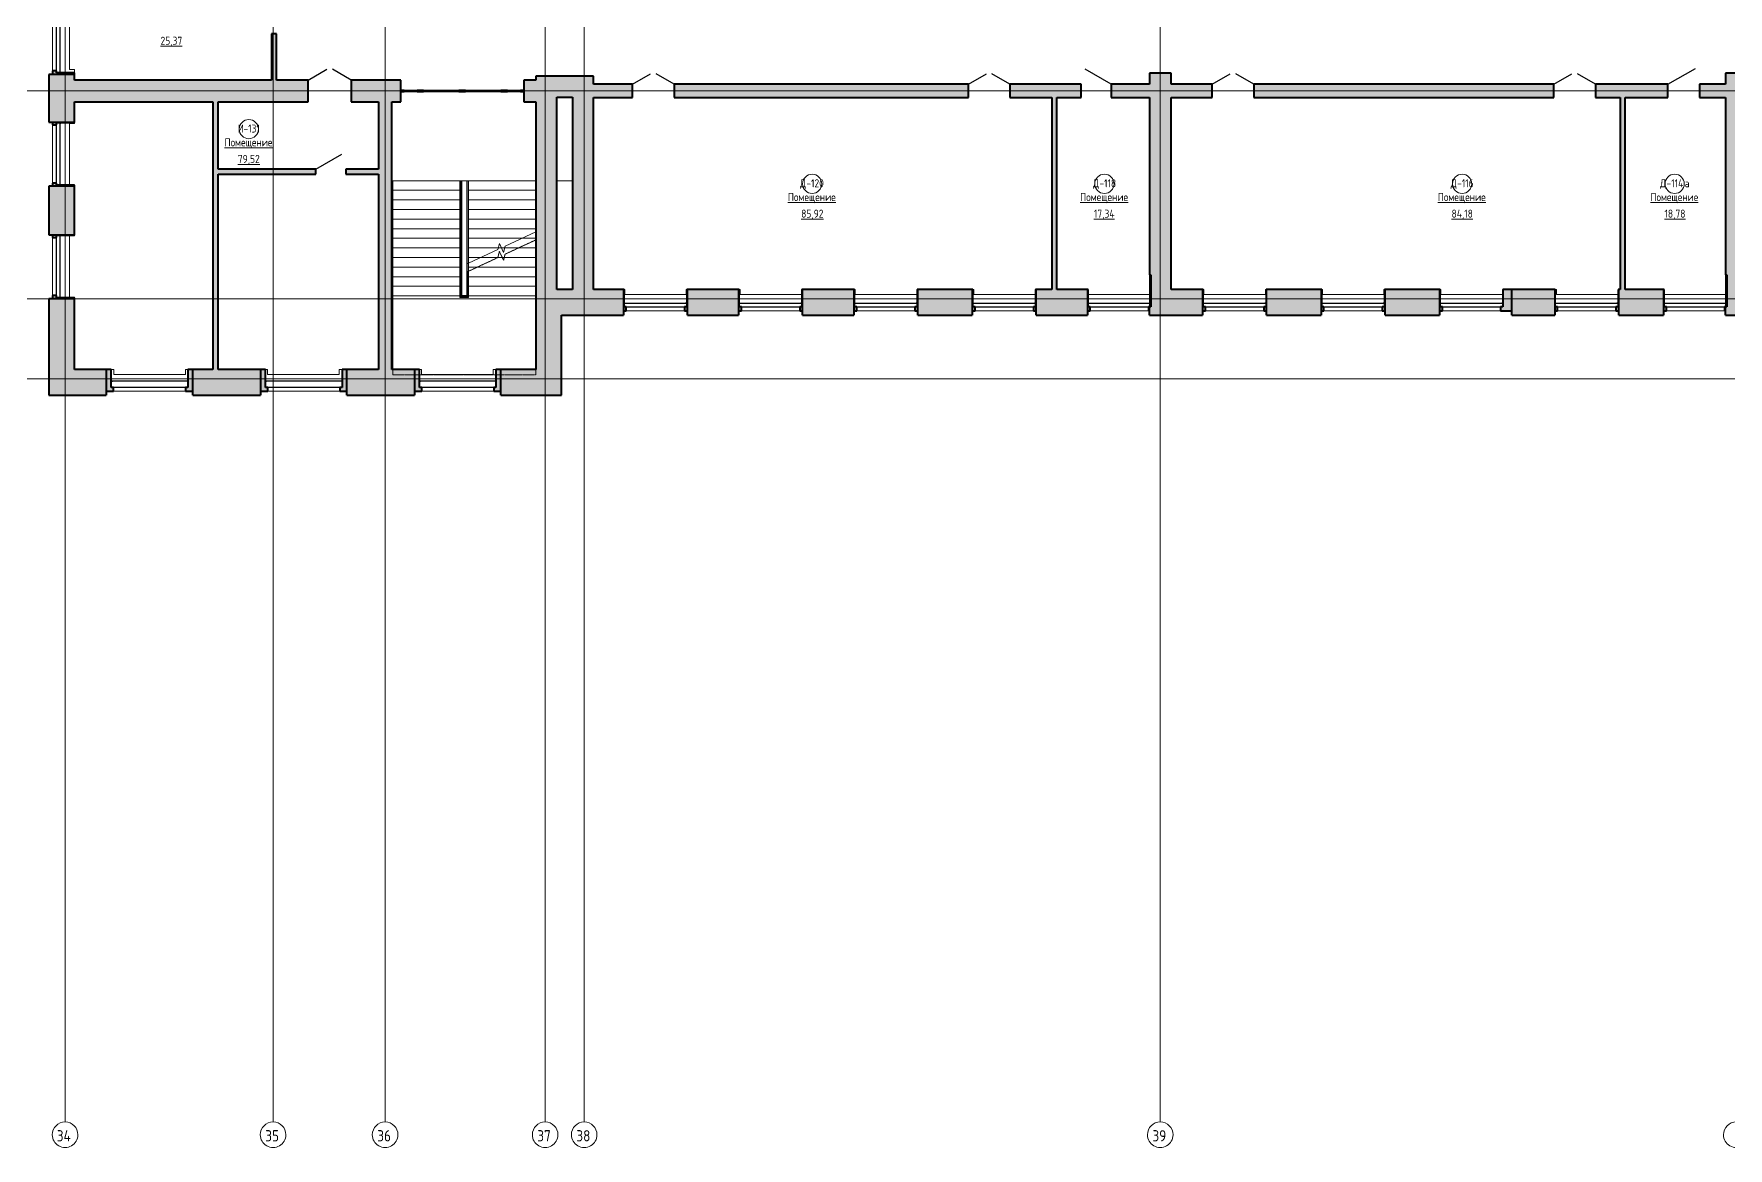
# Model space of a CAD drawing. Header units: millimetres. Extents: x -13853 to 411335, y -23261 to 161252.
# Drawn here: x 257044 to 309983, y -23261 to 11567 of the extents above; entities that cross this region are included whole.
import ezdxf

# ---------------------------------------------------------------- set-up
doc = ezdxf.new("R2010")
doc.units = ezdxf.units.MM
doc.linetypes.add('ADSK_Линия сетки', pattern=[21, 12, -3, 3, -3])
doc.linetypes.add('ADSK_Сверху', pattern=[4.5, 3, -1.5])
for name, color, linetype, lineweight in [('Двери', 7, 'Continuous', 18), ('Каркас_Импост', 7, 'Continuous', 30), ('Лестницы', 7, 'Continuous', 18), ('Марки помещений', 7, 'Continuous', 18), ('Ограждение', 7, 'Continuous', 18), ('Окна', 7, 'Continuous', 18), ('Оси', 7, 'Continuous', 9), ('Остекление', 7, 'Continuous', 30), ('Панель', 7, 'Continuous', 30), ('Перекрытия', 7, 'Continuous', 18), ('Поручни', 7, 'Continuous', 18), ('Стены', 7, 'Continuous', 18), ('Стены разрез', 7, 'Continuous', 40)]:
    doc.layers.add(name, color=color, linetype=linetype, lineweight=lineweight)
doc.styles.add('GOST Common_1', font='GOST Common.ttf', dxfattribs={"width": 0.9, "height": 250})
doc.styles.add('GOST Common_2', font='GOST Common.ttf', dxfattribs={"width": 0.9, "height": 350})

# ---------------------------------------------------------------- blocks, each defined once
blk = doc.blocks.new('Ограждение - Ограждение-578013-001_Весь этаж')
at = {"layer": 'Поручни'}
for p, q in [((270358, 6978), (270363, 6978)), ((270358, 3328), (270358, 6978)), ((270363, 6978), (270403, 6978)), ((270363, 3333), (270363, 6978)), ((270403, 6978), (270418, 6978)), ((270403, 3373), (270403, 6978)), ((270418, 3388), (270418, 6978)), ((270569, 4377), (270569, 3388)), ((270584, 4379), (270584, 3373)), ((270624, 4398), (270624, 3378)), ((270629, 4400), (270629, 3378)), ((270629, 3328), (270358, 3328)), ((270624, 3333), (270363, 3333)), ((270584, 3373), (270403, 3373)), ((270569, 3388), (270418, 3388)), ((270599, 3375), (270599, 3358)), ((270624, 3378), (270624, 3333)), ((270629, 3378), (270629, 3328))]:
    blk.add_line(p, q, dxfattribs=at)
blk = doc.blocks.new('Ограждение - Ограждение-578362-001_Весь этаж')
at = {"layer": 'Ограждение', "linetype": 'ADSK_Сверху'}
for p, q in [((270358, 6978), (270408, 6978)), ((270358, 3328), (270358, 6978)), ((270363, 6978), (270403, 6978)), ((270363, 3333), (270363, 6978)), ((270388, 6978), (270418, 6978)), ((270388, 3358), (270388, 6978)), ((270403, 3373), (270403, 6978)), ((270408, 3378), (270408, 6978)), ((270418, 3388), (270418, 6978)), ((270569, 4127), (270569, 3388)), ((270579, 4127), (270579, 3378)), ((270584, 4129), (270584, 3373)), ((270599, 4136), (270599, 3358)), ((270624, 4148), (270624, 3378)), ((270629, 4150), (270629, 3378)), ((270629, 3328), (270358, 3328)), ((270624, 3333), (270363, 3333)), ((270599, 3358), (270388, 3358)), ((270584, 3373), (270403, 3373)), ((270579, 3378), (270408, 3378)), ((270569, 3388), (270418, 3388)), ((270624, 3378), (270624, 3333)), ((270629, 3378), (270629, 3328))]:
    blk.add_line(p, q, dxfattribs=at)
at = {"layer": 'Поручни'}
for p, q in [((270569, 6978), (270584, 6978)), ((270569, 6978), (270569, 4377)), ((270584, 6978), (270624, 6978)), ((270584, 6978), (270584, 4379)), ((270624, 6978), (270629, 6978)), ((270624, 6978), (270624, 4398)), ((270629, 6978), (270629, 4400)), ((270569, 4377), (270579, 4377)), ((270569, 4377), (270579, 4377)), ((270579, 4380), (270579, 4377)), ((270579, 4377), (270584, 4379)), ((270579, 4377), (270584, 4379)), ((270579, 4377), (270584, 4379)), ((270584, 4379), (270624, 4398)), ((270584, 4379), (270624, 4398)), ((270584, 4379), (270624, 4398)), ((270624, 4398), (270629, 4400))]:
    blk.add_line(p, q, dxfattribs=at)
blk = doc.blocks.new('ИРНИТУ-Окно-ГОСТ23166-99_4_2_Створки - 1920 x 2350-1257178-001_Весь этаж')
at = {"layer": 'Каркас_Импост'}
for p, q in [((-1008.1, 220), (931.9, 220)), ((-1008.1, 220), (-1008.1, 100)), ((-1008.1, 220), (-973.1, 220)), ((-1008.1, 100), (931.9, 100)), ((-1008.1, 100), (-973.1, 100)), ((931.9, 100), (896.9, 100)), ((931.9, 220), (916.9, 220)), ((931.9, 220), (931.9, 100))]:
    blk.add_line(p, q, dxfattribs=at)
blk = doc.blocks.new('ИРНИТУ-Окно-ГОСТ23166-99_4_2_Створки - 1920 x 2350-768312-001_Весь этаж')
at = {"layer": 'Каркас_Импост'}
for p, q in [((-1018.1, 220), (941.9, 220)), ((-1018.1, 220), (-1018.1, 100)), ((-1018.1, 220), (-983.1, 220)), ((-1018.1, 100), (941.9, 100)), ((-1018.1, 100), (-983.1, 100)), ((941.9, 220), (906.9, 220)), ((941.9, 100), (906.9, 100)), ((941.9, 220), (941.9, 100))]:
    blk.add_line(p, q, dxfattribs=at)
blk = doc.blocks.new('ИРНИТУ-Окно-ГОСТ23166-99_4_2_Створки - 1920 x 2350-303569-001_Весь этаж')
at = {"layer": 'Каркас_Импост'}
for p, q in [((-1018.1, -90), (941.9, -90)), ((-1018.1, -210), (-1018.1, -90)), ((-1018.1, -90), (-983.1, -90)), ((-1018.1, -210), (941.9, -210)), ((-1018.1, -210), (-983.1, -210)), ((941.9, -90), (906.9, -90)), ((941.9, -210), (906.9, -210)), ((941.9, -210), (941.9, -90))]:
    blk.add_line(p, q, dxfattribs=at)
blk = doc.blocks.new('ИРНИТУ-Окно-ГОСТ23166-99_6_3_Створки - 2350 x 2350-1257153-001_Весь этаж')
at = {"layer": 'Каркас_Импост'}
for p, q in [((-1233.1, 220), (1156.9, 220)), ((-1233.1, 220), (-1233.1, 20)), ((-1233.1, 220), (-1198.1, 220)), ((-1233.1, 20), (1156.9, 20)), ((-1233.1, 20), (-1198.1, 20)), ((1156.9, 220), (1121.9, 220)), ((1156.9, 20), (1121.9, 20)), ((1156.9, 220), (1156.9, 20))]:
    blk.add_line(p, q, dxfattribs=at)
blk = doc.blocks.new('AC_Дверь_Двупольная_ДеревяннаяВнутренняя_филенчатая_с_верхом - 1260х2080-580178-001_Весь этаж')
at = {"layer": 'Панель'}
for p, q in [((-650, -210), (-87, -535)), ((650, -210), (87, -535))]:
    blk.add_line(p, q, dxfattribs=at)
blk = doc.blocks.new('ИРНИТУ_Дверь_Однопольная_ДеревяннаяВнутренняя_филенчатая - 900х2080 без верха-1341270-001_Весь этаж')
at = {"layer": 'Панель'}
blk.add_line((-470, -210), (344, -680), dxfattribs=at)
blk = doc.blocks.new('ИРНИТУ_Дверь_Однопольная_ДеревяннаяВнутренняя_филенчатая - 950х3000_c верхней филенкой_-1341336-001_Весь этаж')
at = {"layer": 'Панель'}
blk.add_line((-495, 210), (362, 705), dxfattribs=at)
blk = doc.blocks.new('AC_Дверь_Двупольная_ДеревяннаяВнутренняя_филенчатая - 1300х2250 _без верхней филенки_-1366652-001_Весь этаж')
at = {"layer": 'Панель'}
for p, q in [((-670, 340), (-90, 675)), ((670, 340), (90, 675))]:
    blk.add_line(p, q, dxfattribs=at)
blk = doc.blocks.new('ИРНИТУ_Дверь_Однопольная_ДеревяннаяВнутренняя_филенчатая - 900х2080 без верха-1341261-001_Весь этаж')
at = {"layer": 'Панель'}
blk.add_line((-470, 80), (344, 550), dxfattribs=at)
blk = doc.blocks.new('Противодымная перегородка Тип5 - Противодымная перегородка Тип5-1220524-001_Весь этаж')
at = {"layer": 'Каркас_Импост'}
for p, q in [((-1820, 25), (-1920, 25)), ((-1920, 25), (-1920, -25)), ((-1820, -25), (-1820, 25)), ((-1310, 25), (-1410, 25)), ((-1410, 25), (-1410, -25)), ((-1310, -25), (-1310, 25)), ((-1210, 25), (-1310, 25)), ((-1310, 25), (-1310, -25)), ((-1210, -25), (-1210, 25)), ((-5, 25), (-105, 25)), ((-105, 25), (-105, -25)), ((-5, -25), (-5, 25)), ((105, 25), (5, 25)), ((5, 25), (5, -25)), ((105, -25), (105, 25)), ((1310, 25), (1210, 25)), ((1210, 25), (1210, -25)), ((1410, 25), (1310, 25)), ((1310, 25), (1310, -25)), ((1310, -25), (1310, 25)), ((1410, -25), (1410, 25)), ((1920, 25), (1820, 25)), ((1820, 25), (1820, -25)), ((1920, -25), (1920, 25)), ((-1920, -25), (-1820, -25)), ((-1410, -25), (-1310, -25)), ((-1310, -25), (-1210, -25)), ((-105, -25), (-5, -25)), ((5, -25), (105, -25)), ((1210, -25), (1310, -25)), ((1310, -25), (1410, -25)), ((1820, -25), (1920, -25))]:
    blk.add_line(p, q, dxfattribs=at)
at = {"layer": 'Каркас_Импост', "lineweight": 18}
for p, q in [((-1820, 25), (-1410, 25)), ((-1210, 25), (-105, 25)), ((105, 25), (1210, 25)), ((1410, 25), (1820, 25)), ((-1410, -25), (-1820, -25)), ((-105, -25), (-1210, -25)), ((1210, -25), (105, -25)), ((1820, -25), (1410, -25))]:
    blk.add_line(p, q, dxfattribs=at)
at = {"layer": 'Остекление'}
for p, q in [((-1410, 10), (-1820, 10)), ((-1820, 10), (-1820, -10)), ((-1410, -10), (-1410, 10)), ((-105, 10), (-1210, 10)), ((-1210, 10), (-1210, -10)), ((-105, -10), (-105, 10)), ((1210, 10), (105, 10)), ((105, 10), (105, -10)), ((1210, -10), (1210, 10)), ((1820, 10), (1410, 10)), ((1410, 10), (1410, -10)), ((1820, -10), (1820, 10)), ((-1820, -10), (-1410, -10)), ((-1210, -10), (-105, -10)), ((105, -10), (1210, -10)), ((1410, -10), (1820, -10))]:
    blk.add_line(p, q, dxfattribs=at)
blk = doc.blocks.new('AC_Дверь_Двупольная_ДеревяннаяВнутренняя_филенчатая_с_верхом - 1260х2080-413008-001_Весь этаж')
at = {"layer": 'Панель'}
for p, q in [((-650, 210), (-87, 535)), ((650, 210), (87, 535))]:
    blk.add_line(p, q, dxfattribs=at)
blk = doc.blocks.new('Ось сетки - D8-4846-001_Весь этаж')
at = {"layer": 'Оси', "lineweight": 18}
for start, end in [(360, 180), (180, 360)]:
    blk.add_arc((0, 0), 4, start, end, dxfattribs=at)
blk = doc.blocks.new('ADSK_Марка_Помещение - Номер Имя Площадь Площадь проемов-115235-001_Весь этаж')
at = {"layer": 'Марки помещений'}
blk.add_circle((0, 0), 3, dxfattribs=at)

msp = doc.modelspace()

# ---------------------------------------------------------------- hatches: boundary and pattern name
at = {"layer": 'Стены'}
h = msp.add_hatch(color=256, dxfattribs=at)
h.paths.add_polyline_path([(258309, 275), (258309, 3285), (257509, 3285), (257509, 275)], flags=0)
h.paths.add_polyline_path([(257509, 5285), (258309, 5285), (258309, 6805), (257509, 6805)], flags=0)
h.paths.add_polyline_path([(258309, 8805), (258309, 10299), (257509, 10299), (257509, 8805)], flags=0)
h.paths.add_polyline_path([(257629, 14245), (258309, 14245), (258309, 15675), (257509, 15675), (257509, 14245)], flags=0)
h.paths.add_polyline_path([(258309, 17675), (258309, 19115), (257509, 19115), (257509, 17675)], flags=0)
h.paths.add_polyline_path([(257509, 21115), (258309, 21115), (258309, 22715), (257509, 22715)], flags=0)
h.paths.add_polyline_path([(257509, 24715), (258309, 24715), (258309, 26235), (257509, 26235)], flags=0)
h.paths.add_polyline_path([(257509, 28235), (258309, 28235), (258309, 29519), (257509, 29519), (257509, 29461)], flags=0)
h.paths.add_polyline_path([(258309, 33519), (258309, 36314), (257509, 36314), (257509, 33519)], flags=0)
h = msp.add_hatch(color=256, dxfattribs=at)
h.paths.add_polyline_path([(258309, 10299), (258309, 10345), (257749, 10345), (257749, 10415), (257629, 10415), (257629, 10299)], flags=0)
h.paths.add_polyline_path([(257629, 14155), (257749, 14155), (257749, 14225), (258309, 14225), (258309, 14245), (257629, 14245)], flags=0)
h = msp.add_hatch(color=256, dxfattribs=at)
h.paths.add_polyline_path([(264627, 10125), (264627, 11567), (264467, 11567), (264467, 10125)], flags=0)
h.paths.add_polyline_path([(264467, 12557), (264627, 12557), (264627, 14245), (264467, 14245)], flags=0)
h = msp.add_hatch(color=256, dxfattribs=at)
h.paths.add_polyline_path([(268371, 9445), (268509, 9445), (268509, 10125), (266953, 10125), (266953, 9445), (268229, 9445)], flags=0)
h.paths.add_polyline_path([(258309, 9445), (265613, 9445), (265613, 10125), (258309, 10125)], flags=0)
for points in [[(272590, 9445), (272729, 9445), (272729, 10125), (272349, 10125), (272349, 9445)], [(273869, 9585), (274529, 9585), (274529, 10245), (272729, 10245), (272729, 9585), (273389, 9585)], [(292579, 3575), (292579, 10340), (291899, 10340), (291899, 4035), (291944, 4035), (291944, 3575)], [(309944, 3575), (310579, 3575), (310579, 10340), (309899, 10340), (309899, 4035), (309944, 4035)], [(272729, 3575), (273389, 3575), (273389, 9585), (272729, 9585), (272729, 4593)], [(273869, 3575), (274529, 3575), (274529, 9585), (273869, 9585), (273869, 4593)], [(289009, 3575), (289009, 9575), (288849, 9575), (288849, 3575)], [(306609, 3575), (306769, 3575), (306769, 9575), (306609, 9575), (306609, 4593)], [(262799, 1075), (262799, 9445), (262639, 9445), (262639, 1075)], [(268229, 1075), (268229, 9445), (267809, 9445), (267809, 1075)], [(273529, 1075), (273529, 3575), (272729, 3575), (272729, 1075)]]:
    msp.add_hatch(color=256, dxfattribs=at).paths.add_polyline_path(points, flags=0)
h = msp.add_hatch(color=256, dxfattribs=at)
h.paths.add_polyline_path([(274529, 9575), (275749, 9575), (275749, 9995), (274529, 9995), (274529, 9585)], flags=0)
h.paths.add_polyline_path([(277049, 9575), (286244, 9575), (286244, 9995), (277049, 9995)], flags=0)
h.paths.add_polyline_path([(291899, 9575), (291899, 9995), (290709, 9995), (290709, 9575)], flags=0)
h.paths.add_polyline_path([(289469, 9575), (289769, 9575), (289769, 9995), (287544, 9995), (287544, 9575), (289009, 9575)], flags=0)
h = msp.add_hatch(color=256, dxfattribs=at)
h.paths.add_polyline_path([(292579, 9575), (293859, 9575), (293859, 9995), (292579, 9995)], flags=0)
h.paths.add_polyline_path([(295159, 9575), (304539, 9575), (304539, 9995), (295159, 9995)], flags=0)
h.paths.add_polyline_path([(309899, 9575), (309899, 9995), (309094, 9995), (309094, 9575)], flags=0)
h.paths.add_polyline_path([(306769, 9575), (308104, 9575), (308104, 9995), (305839, 9995), (305839, 9575), (306609, 9575)], flags=0)
h = msp.add_hatch(color=256, dxfattribs=at)
h.paths.add_polyline_path([(258309, 6805), (258309, 6835), (257749, 6835), (257749, 6905), (257629, 6905), (257629, 6805)], flags=0)
h.paths.add_polyline_path([(257629, 8725), (257749, 8725), (257749, 8795), (258309, 8795), (258309, 8805), (257629, 8805)], flags=0)
h = msp.add_hatch(color=256, dxfattribs=at)
h.paths.add_polyline_path([(265849, 7182), (265849, 7342), (262799, 7342), (262799, 7182), (264151, 7182)], flags=0)
h.paths.add_polyline_path([(267809, 7182), (267809, 7342), (266789, 7342), (266789, 7182)], flags=0)
h = msp.add_hatch(color=256, dxfattribs=at)
h.paths.add_polyline_path([(258309, 3285), (258309, 3315), (257749, 3315), (257749, 3385), (257629, 3385), (257629, 3285)], flags=0)
h.paths.add_polyline_path([(257749, 5205), (257749, 5275), (258309, 5275), (258309, 5285), (257629, 5285), (257629, 5205)], flags=0)
h = msp.add_hatch(color=256, dxfattribs=at)
h.paths.add_polyline_path([(275464, 2775), (275464, 3575), (273529, 3575), (273529, 2775)], flags=0)
h.paths.add_polyline_path([(286364, 2775), (286364, 3575), (284664, 3575), (284664, 2775), (285249, 2775)], flags=0)
h.paths.add_polyline_path([(281064, 2775), (282664, 2775), (282664, 3575), (281064, 3575)], flags=0)
h.paths.add_polyline_path([(279064, 2775), (279064, 3575), (277464, 3575), (277464, 2775)], flags=0)
h.paths.add_polyline_path([(306564, 2775), (307964, 2775), (307964, 3575), (306564, 3575)], flags=0)
h.paths.add_polyline_path([(297264, 2775), (297264, 3575), (295564, 3575), (295564, 2775)], flags=0)
h.paths.add_polyline_path([(304564, 2775), (304564, 3575), (303224, 3575), (303224, 2775)], flags=0)
h.paths.add_polyline_path([(289964, 2775), (289964, 3575), (288364, 3575), (288364, 2775), (289469, 2775)], flags=0)
h.paths.add_polyline_path([(293564, 2775), (293564, 3575), (291944, 3575), (291944, 3035), (291899, 3035), (291899, 2775)], flags=0)
h.paths.add_polyline_path([(300964, 2775), (300964, 3575), (299264, 3575), (299264, 2775)], flags=0)
h.paths.add_polyline_path([(321564, 2775), (322964, 2775), (322964, 3575), (321564, 3575)], flags=0)
h.paths.add_polyline_path([(326564, 2775), (326564, 3575), (324964, 3575), (324964, 2775)], flags=0)
h.paths.add_polyline_path([(309899, 2775), (311909, 2775), (311909, 3575), (309944, 3575), (309944, 3035), (309899, 3035)], flags=0)
h.paths.add_polyline_path([(330164, 2775), (330164, 3575), (328564, 3575), (328564, 2775)], flags=0)
h.paths.add_polyline_path([(319564, 2775), (319564, 3575), (316409, 3575), (316409, 2775), (319005, 2775)], flags=0)
h.paths.add_polyline_path([(337464, 2775), (337464, 3575), (335764, 3575), (335764, 2775), (335883, 2775)], flags=0)
h.paths.add_polyline_path([(347864, 2775), (347864, 3575), (346364, 3575), (346364, 2775)], flags=0)
h.paths.add_polyline_path([(351264, 2775), (351264, 3575), (349864, 3575), (349864, 2775)], flags=0)
h.paths.add_polyline_path([(344364, 2775), (344364, 3575), (343064, 3575), (343064, 2775), (344322, 2775)], flags=0)
h.paths.add_polyline_path([(340103, 2775), (341064, 2775), (341064, 3575), (339464, 3575), (339464, 2775)], flags=0)
h.paths.add_polyline_path([(332164, 2775), (333764, 2775), (333764, 3575), (332164, 3575)], flags=0)
h.paths.add_polyline_path([(353264, 2775), (355769, 2775), (355769, 3575), (353264, 3575)], flags=0)
h = msp.add_hatch(color=256, dxfattribs=at)
h.paths.add_polyline_path([(275554, 2915), (275554, 3035), (275484, 3035), (275484, 3575), (275464, 3575), (275464, 2915)], flags=0)
h.paths.add_polyline_path([(277374, 2915), (277464, 2915), (277464, 3575), (277444, 3575), (277444, 3035), (277374, 3035)], flags=0)
h = msp.add_hatch(color=256, dxfattribs=at)
h.paths.add_polyline_path([(280974, 2915), (281064, 2915), (281064, 3575), (281044, 3575), (281044, 3035), (280974, 3035)], flags=0)
h.paths.add_polyline_path([(279154, 2915), (279154, 3035), (279084, 3035), (279084, 3575), (279064, 3575), (279064, 2915)], flags=0)
h = msp.add_hatch(color=256, dxfattribs=at)
h.paths.add_polyline_path([(282664, 2915), (282754, 2915), (282754, 3035), (282684, 3035), (282684, 3575), (282664, 3575)], flags=0)
h.paths.add_polyline_path([(284574, 2915), (284664, 2915), (284664, 3575), (284644, 3575), (284644, 3035), (284574, 3035)], flags=0)
h = msp.add_hatch(color=256, dxfattribs=at)
h.paths.add_polyline_path([(288274, 2915), (288364, 2915), (288364, 3575), (288344, 3575), (288344, 3035), (288274, 3035)], flags=0)
h.paths.add_polyline_path([(286364, 2915), (286454, 2915), (286454, 3035), (286384, 3035), (286384, 3575), (286364, 3575)], flags=0)
h = msp.add_hatch(color=256, dxfattribs=at)
h.paths.add_polyline_path([(291899, 2915), (291899, 3035), (291874, 3035), (291874, 2915)], flags=0)
h.paths.add_polyline_path([(289964, 2915), (290054, 2915), (290054, 3035), (289984, 3035), (289984, 3575), (289964, 3575)], flags=0)
h = msp.add_hatch(color=256, dxfattribs=at)
h.paths.add_polyline_path([(293654, 2915), (293654, 3035), (293584, 3035), (293584, 3575), (293564, 3575), (293564, 2915)], flags=0)
h.paths.add_polyline_path([(295474, 2915), (295564, 2915), (295564, 3575), (295544, 3575), (295544, 3035), (295474, 3035)], flags=0)
h = msp.add_hatch(color=256, dxfattribs=at)
h.paths.add_polyline_path([(297354, 2915), (297354, 3035), (297284, 3035), (297284, 3575), (297264, 3575), (297264, 2915)], flags=0)
h.paths.add_polyline_path([(299174, 2915), (299264, 2915), (299264, 3575), (299244, 3575), (299244, 3035), (299174, 3035)], flags=0)
h = msp.add_hatch(color=256, dxfattribs=at)
h.paths.add_polyline_path([(302874, 2915), (303224, 2915), (303224, 3575), (302944, 3575), (302944, 3035), (302874, 3035)], flags=0)
h.paths.add_polyline_path([(300964, 2915), (301054, 2915), (301054, 3035), (300984, 3035), (300984, 3575), (300964, 3575)], flags=0)
h = msp.add_hatch(color=256, dxfattribs=at)
h.paths.add_polyline_path([(304654, 2915), (304654, 3035), (304584, 3035), (304584, 3575), (304564, 3575), (304564, 2915)], flags=0)
h.paths.add_polyline_path([(306474, 2915), (306564, 2915), (306564, 3575), (306544, 3575), (306544, 3035), (306474, 3035)], flags=0)
h = msp.add_hatch(color=256, dxfattribs=at)
h.paths.add_polyline_path([(309899, 2915), (309899, 3035), (309874, 3035), (309874, 2915)], flags=0)
h.paths.add_polyline_path([(308054, 2915), (308054, 3035), (307984, 3035), (307984, 3575), (307964, 3575), (307964, 2915)], flags=0)
h = msp.add_hatch(color=256, dxfattribs=at)
h.paths.add_polyline_path([(264127, 275), (264127, 1075), (262007, 1075), (262007, 275)], flags=0)
h.paths.add_polyline_path([(259307, 275), (259307, 1075), (258309, 1075), (258309, 275)], flags=0)
h.paths.add_polyline_path([(266827, 275), (268937, 275), (268937, 1075), (266827, 1075)], flags=0)
h.paths.add_polyline_path([(271637, 275), (273529, 275), (273529, 1075), (271637, 1075)], flags=0)
h = msp.add_hatch(color=256, dxfattribs=at)
h.paths.add_polyline_path([(259307, 395), (259532, 395), (259532, 515), (259462, 515), (259462, 1075), (259307, 1075)], flags=0)
h.paths.add_polyline_path([(261782, 395), (262007, 395), (262007, 1075), (261852, 1075), (261852, 515), (261782, 515)], flags=0)
h = msp.add_hatch(color=256, dxfattribs=at)
h.paths.add_polyline_path([(264151, 395), (264352, 395), (264352, 515), (264282, 515), (264282, 1075), (264127, 1075), (264127, 395)], flags=0)
h.paths.add_polyline_path([(266827, 395), (266827, 1075), (266672, 1075), (266672, 515), (266602, 515), (266602, 395)], flags=0)
h = msp.add_hatch(color=256, dxfattribs=at)
h.paths.add_polyline_path([(268937, 395), (269162, 395), (269162, 515), (269092, 515), (269092, 1075), (268937, 1075)], flags=0)
h.paths.add_polyline_path([(271412, 395), (271637, 395), (271637, 1075), (271482, 1075), (271482, 515), (271412, 515)], flags=0)

# ---------------------------------------------------------------- linework, layer by layer
at = {"layer": 'Лестницы'}
for p, q in [((268259, 6978), (270358, 6978)), ((272729, 6978), (270629, 6978)), ((268259, 6678), (270358, 6678)), ((268259, 6378), (270358, 6378)), ((272729, 6678), (270629, 6678)), ((272729, 6378), (270629, 6378)), ((268259, 6078), (270358, 6078)), ((272729, 6078), (270629, 6078)), ((268259, 5778), (270358, 5778)), ((268259, 5478), (270358, 5478)), ((272729, 5778), (270629, 5778)), ((272729, 5478), (270629, 5478)), ((271767, 4931), (272729, 5379)), ((268259, 5178), (270358, 5178)), ((268259, 4878), (270358, 4878)), ((270624, 4398), (271540, 4825)), ((272297, 5178), (270629, 5178)), ((271553, 4878), (270629, 4878)), ((271540, 4825), (271588, 5020)), ((271654, 4878), (271553, 4878)), ((271588, 5020), (271720, 4736)), ((271754, 4878), (271654, 4878)), ((271720, 4736), (271767, 4931)), ((272729, 4878), (271754, 4878)), ((272729, 5178), (272297, 5178)), ((268259, 4578), (270358, 4578)), ((268259, 4278), (270358, 4278)), ((270579, 4380), (270579, 4377)), ((270579, 4377), (270584, 4379)), ((271010, 4578), (270629, 4578)), ((272729, 4278), (270629, 4278)), ((272729, 4578), (271010, 4578)), ((268259, 3978), (270358, 3978)), ((272729, 3978), (270629, 3978)), ((268259, 3678), (270358, 3678)), ((268259, 3378), (270358, 3378)), ((272729, 3678), (270629, 3678)), ((272729, 3378), (270629, 3378))]:
    msp.add_line(p, q, dxfattribs=at)
at = {"layer": 'Лестницы', "linetype": 'ADSK_Сверху'}
for p, q in [((268259, 6978), (270409, 6978)), ((268259, 3378), (268259, 6978)), ((270409, 3378), (270409, 6978)), ((272729, 6978), (270629, 6978)), ((268259, 6678), (270358, 6678)), ((268259, 6678), (270409, 6678)), ((268259, 6678), (270409, 6678)), ((268259, 6378), (270358, 6378)), ((268259, 6378), (270409, 6378)), ((268259, 6378), (270409, 6378)), ((272729, 6678), (270629, 6678)), ((272729, 6378), (270629, 6378)), ((268259, 6078), (270358, 6078)), ((268259, 6078), (270409, 6078)), ((268259, 6078), (270409, 6078)), ((272729, 6078), (270629, 6078)), ((268259, 5778), (270358, 5778)), ((268259, 5778), (270409, 5778)), ((268259, 5778), (270409, 5778)), ((268259, 5478), (270358, 5478)), ((268259, 5478), (270409, 5478)), ((268259, 5478), (270409, 5478)), ((272729, 5778), (270629, 5778)), ((272729, 5478), (270629, 5478)), ((268259, 5178), (270358, 5178)), ((268259, 5178), (270409, 5178)), ((268259, 5178), (270409, 5178)), ((268259, 4878), (270358, 4878)), ((268259, 4878), (270409, 4878)), ((268259, 4878), (270409, 4878)), ((272297, 5178), (270629, 5178)), ((271553, 4878), (270629, 4878)), ((271540, 4575), (271588, 4770)), ((271654, 4878), (271553, 4878)), ((271588, 4770), (271720, 4486)), ((271754, 4878), (271654, 4878)), ((272729, 4878), (271754, 4878)), ((271767, 4681), (272729, 5129)), ((272729, 4878), (272190, 4878)), ((272729, 4878), (272190, 4878)), ((272729, 5178), (272297, 5178)), ((272729, 4815), (272729, 3378)), ((268259, 4578), (270358, 4578)), ((268259, 4578), (270409, 4578)), ((268259, 4578), (270409, 4578)), ((268259, 4278), (270358, 4278)), ((268259, 4278), (270409, 4278)), ((268259, 4278), (270409, 4278)), ((270579, 4127), (271540, 4575)), ((271010, 4578), (270629, 4578)), ((272729, 4278), (270629, 4278)), ((272729, 4278), (270903, 4278)), ((272729, 4278), (270903, 4278)), ((272729, 4578), (271010, 4578)), ((271677, 4578), (271541, 4578)), ((271677, 4578), (271541, 4578)), ((271720, 4486), (271767, 4681)), ((272729, 4578), (271742, 4578)), ((272729, 4578), (271742, 4578)), ((268259, 3978), (270358, 3978)), ((268259, 3978), (270409, 3978)), ((268259, 3978), (270409, 3978)), ((270579, 4127), (270579, 3378)), ((272729, 3978), (270579, 3978)), ((272729, 3978), (270579, 3978)), ((272729, 3978), (270629, 3978)), ((268259, 3678), (270358, 3678)), ((268259, 3678), (270409, 3678)), ((268259, 3678), (270409, 3678)), ((268259, 3378), (270358, 3378)), ((268259, 3378), (268259, 910)), ((268259, 3378), (270409, 3378)), ((268259, 3378), (270409, 3378)), ((270579, 3378), (270409, 3378)), ((272729, 3678), (270579, 3678)), ((272729, 3678), (270579, 3678)), ((272729, 3378), (270579, 3378)), ((272729, 3378), (270579, 3378)), ((272729, 3678), (270629, 3678)), ((272729, 3378), (270629, 3378)), ((272729, 910), (272729, 3378)), ((268259, 910), (272729, 910))]:
    msp.add_line(p, q, dxfattribs=at)
at = {"layer": 'Оси', "linetype": 'ADSK_Линия сетки'}
for p, q in [((258019, 160434), (258019, -22443)), ((264519, 160434), (264519, -22443)), ((268019, 160434), (268019, -22443)), ((273019, 160434), (273019, -22443)), ((274239, 138255), (274239, -22443)), ((292239, 138555), (292239, -22443)), ((-13035, 9785), (410517, 9785)), ((-13035, 3285), (410517, 3285)), ((-13035, 785), (410517, 785))]:
    msp.add_line(p, q, dxfattribs=at)
at = {"layer": 'Перекрытия'}
for p, q in [((268259, 1075), (268259, 6978)), ((268259, 6978), (270358, 6978)), ((270418, 6978), (270569, 6978)), ((273389, 6978), (273869, 6978))]:
    msp.add_line(p, q, dxfattribs=at)
at = {"layer": 'Стены'}
for p, q in [((257629, 10415), (257629, 14155)), ((258159, 10450), (258159, 14050)), ((258309, 10450), (258159, 10450)), ((258309, 10450), (258309, 10345)), ((257629, 6905), (257629, 8725)), ((258159, 6848), (258159, 8768)), ((258159, 8768), (258309, 8768)), ((258309, 8795), (258309, 8768)), ((258309, 6848), (258159, 6848)), ((258309, 6848), (258309, 6835)), ((257629, 3385), (257629, 5205)), ((258159, 3333), (258159, 5253)), ((258159, 5253), (258309, 5253)), ((258309, 5275), (258309, 5253)), ((291899, 3035), (291899, 4035)), ((309899, 3035), (309899, 4035)), ((258309, 3333), (258159, 3333)), ((258309, 3333), (258309, 3315)), ((275484, 3575), (275504, 3575)), ((275504, 3425), (275504, 3575)), ((277424, 3425), (275504, 3425)), ((277424, 3575), (277424, 3425)), ((277424, 3575), (277444, 3575)), ((279084, 3575), (279109, 3575)), ((279109, 3425), (279109, 3575)), ((281029, 3425), (279109, 3425)), ((281029, 3575), (281029, 3425)), ((281029, 3575), (281044, 3575)), ((282684, 3575), (282709, 3575)), ((282709, 3425), (282709, 3575)), ((284629, 3425), (282709, 3425)), ((284629, 3575), (284629, 3425)), ((284629, 3575), (284644, 3575)), ((286384, 3575), (286409, 3575)), ((286409, 3425), (286409, 3575)), ((288329, 3425), (286409, 3425)), ((288329, 3575), (288329, 3425)), ((288329, 3575), (288344, 3575)), ((291899, 3425), (289984, 3425)), ((293584, 3575), (293604, 3575)), ((293604, 3425), (293604, 3575)), ((295524, 3425), (293604, 3425)), ((295524, 3575), (295524, 3425)), ((295524, 3575), (295544, 3575)), ((297284, 3575), (297304, 3575)), ((297304, 3425), (297304, 3575)), ((299224, 3425), (297304, 3425)), ((299224, 3575), (299224, 3425)), ((299224, 3575), (299244, 3575)), ((300984, 3575), (301009, 3575)), ((301009, 3425), (301009, 3575)), ((302929, 3425), (301009, 3425)), ((302929, 3575), (302929, 3425)), ((302929, 3575), (302944, 3575)), ((304584, 3575), (304624, 3575)), ((304624, 3425), (304624, 3575)), ((306544, 3425), (304624, 3425)), ((309899, 3425), (307984, 3425)), ((277374, 2915), (275554, 2915)), ((280974, 2915), (279154, 2915)), ((284574, 2915), (282754, 2915)), ((288274, 2915), (286454, 2915)), ((291874, 2915), (290054, 2915)), ((295474, 2915), (293654, 2915)), ((299174, 2915), (297354, 2915)), ((302874, 2915), (301054, 2915)), ((306474, 2915), (304654, 2915)), ((309874, 2915), (308054, 2915)), ((259462, 1075), (259542, 1075)), ((259542, 925), (259542, 1075)), ((261782, 1075), (261782, 925)), ((261782, 1075), (261852, 1075)), ((264282, 1075), (264342, 1075)), ((264342, 925), (264342, 1075)), ((266582, 1075), (266582, 925)), ((266582, 1075), (266672, 1075)), ((269092, 1075), (269152, 1075)), ((269152, 925), (269152, 1075)), ((271392, 1075), (271392, 925)), ((271392, 1075), (271482, 1075)), ((261782, 925), (259542, 925)), ((266582, 925), (264342, 925)), ((271392, 925), (269152, 925)), ((261782, 395), (259532, 395)), ((266602, 395), (264352, 395)), ((271412, 395), (269162, 395))]:
    msp.add_line(p, q, dxfattribs=at)
at = {"layer": 'Стены разрез'}
for p, q in [((264467, 11567), (264467, 10125)), ((264627, 11567), (264467, 11567)), ((264627, 10125), (264627, 11567)), ((257509, 10299), (257509, 8805)), ((258309, 10299), (257509, 10299)), ((257629, 10415), (257629, 10299)), ((257749, 10415), (257629, 10415)), ((257749, 10345), (257749, 10415)), ((258309, 10345), (257749, 10345)), ((258309, 10125), (258309, 10345)), ((264467, 10125), (258309, 10125)), ((265613, 10125), (264627, 10125)), ((265613, 9445), (265613, 10125)), ((268509, 10125), (266953, 10125)), ((266953, 10125), (266953, 9445)), ((268509, 9445), (268509, 10125)), ((272729, 10125), (272349, 10125)), ((272349, 10125), (272349, 9445)), ((274529, 10245), (272729, 10245)), ((272729, 10245), (272729, 10125)), ((274529, 9995), (274529, 10245)), ((291899, 10340), (291899, 9995)), ((292579, 10340), (291899, 10340)), ((292579, 9995), (292579, 10340)), ((309899, 10340), (309899, 9995)), ((310579, 10340), (309899, 10340)), ((273389, 3575), (273389, 9585)), ((273389, 9585), (273869, 9585)), ((273869, 9585), (273869, 3575)), ((275749, 9995), (274529, 9995)), ((274529, 3575), (274529, 9575)), ((274529, 9575), (275749, 9575)), ((275749, 9575), (275749, 9995)), ((286244, 9995), (277049, 9995)), ((277049, 9995), (277049, 9575)), ((277049, 9575), (286244, 9575)), ((286244, 9575), (286244, 9995)), ((289769, 9995), (287544, 9995)), ((287544, 9995), (287544, 9575)), ((287544, 9575), (288849, 9575)), ((288849, 9575), (288849, 3575)), ((289009, 9575), (289769, 9575)), ((289009, 3575), (289009, 9575)), ((289769, 9575), (289769, 9995)), ((291899, 9995), (290709, 9995)), ((290709, 9995), (290709, 9575)), ((290709, 9575), (291899, 9575)), ((291899, 9575), (291899, 4035)), ((293859, 9995), (292579, 9995)), ((292579, 3575), (292579, 9575)), ((292579, 9575), (293859, 9575)), ((293859, 9575), (293859, 9995)), ((304539, 9995), (295159, 9995)), ((295159, 9995), (295159, 9575)), ((295159, 9575), (304539, 9575)), ((304539, 9575), (304539, 9995)), ((308104, 9995), (305839, 9995)), ((305839, 9995), (305839, 9575)), ((305839, 9575), (306609, 9575)), ((306609, 9575), (306609, 3575)), ((306769, 3575), (306769, 9575)), ((306769, 9575), (308104, 9575)), ((308104, 9575), (308104, 9995)), ((309899, 9995), (309094, 9995)), ((309094, 9995), (309094, 9575)), ((309094, 9575), (309899, 9575)), ((309899, 9575), (309899, 4035)), ((258309, 9445), (262639, 9445)), ((258309, 8795), (258309, 9445)), ((262639, 9445), (262639, 1075)), ((262799, 9445), (265613, 9445)), ((262799, 7342), (262799, 9445)), ((266953, 9445), (267809, 9445)), ((267809, 9445), (267809, 7342)), ((268229, 1075), (268229, 9445)), ((268229, 9445), (268509, 9445)), ((272349, 9445), (272729, 9445)), ((272729, 9445), (272729, 1075)), ((257509, 8805), (258309, 8805)), ((257629, 8805), (257629, 8725)), ((257629, 8725), (257749, 8725)), ((257749, 8725), (257749, 8795)), ((257749, 8795), (258309, 8795)), ((257629, 6905), (257629, 6805)), ((257749, 6905), (257629, 6905)), ((257749, 6835), (257749, 6905)), ((265849, 7342), (262799, 7342)), ((262799, 1075), (262799, 7182)), ((262799, 7182), (265849, 7182)), ((265849, 7182), (265849, 7342)), ((267809, 7342), (266789, 7342)), ((266789, 7342), (266789, 7182)), ((266789, 7182), (267809, 7182)), ((267809, 7182), (267809, 1075)), ((257509, 6805), (257509, 5285)), ((258309, 6805), (257509, 6805)), ((258309, 6835), (257749, 6835)), ((258309, 5275), (258309, 6835)), ((257509, 5285), (258309, 5285)), ((257629, 5285), (257629, 5205)), ((257629, 5205), (257749, 5205)), ((257749, 5205), (257749, 5275)), ((257749, 5275), (258309, 5275)), ((291899, 4035), (291944, 4035)), ((291944, 4035), (291944, 3035)), ((309899, 4035), (309944, 4035)), ((309944, 4035), (309944, 3035)), ((257509, 3285), (257509, 275)), ((258309, 3285), (257509, 3285)), ((257629, 3385), (257629, 3285)), ((257749, 3385), (257629, 3385)), ((257749, 3315), (257749, 3385)), ((258309, 3315), (257749, 3315)), ((258309, 1075), (258309, 3315)), ((273869, 3575), (273389, 3575)), ((275484, 3575), (274529, 3575)), ((275464, 3575), (275464, 2775)), ((275484, 3035), (275484, 3575)), ((279084, 3575), (277444, 3575)), ((277444, 3575), (277444, 3035)), ((277464, 2775), (277464, 3575)), ((279064, 3575), (279064, 2775)), ((279084, 3035), (279084, 3575)), ((282684, 3575), (281044, 3575)), ((281044, 3575), (281044, 3035)), ((281064, 2775), (281064, 3575)), ((282664, 3575), (282664, 2775)), ((282684, 3035), (282684, 3575)), ((286384, 3575), (284644, 3575)), ((284644, 3575), (284644, 3035)), ((284664, 2775), (284664, 3575)), ((286364, 3575), (286364, 2775)), ((286384, 3035), (286384, 3575)), ((288849, 3575), (288344, 3575)), ((288344, 3575), (288344, 3035)), ((288364, 2775), (288364, 3575)), ((289984, 3575), (289009, 3575)), ((289964, 3575), (289964, 2775)), ((289984, 3035), (289984, 3575)), ((293584, 3575), (292579, 3575)), ((293564, 3575), (293564, 2775)), ((293584, 3035), (293584, 3575)), ((297284, 3575), (295544, 3575)), ((295544, 3575), (295544, 3035)), ((295564, 2775), (295564, 3575)), ((297264, 3575), (297264, 2775)), ((297284, 3035), (297284, 3575)), ((300984, 3575), (299244, 3575)), ((299244, 3575), (299244, 3035)), ((299264, 2775), (299264, 3575)), ((300964, 3575), (300964, 2775)), ((300984, 3035), (300984, 3575)), ((304584, 3575), (302944, 3575)), ((302944, 3575), (302944, 3035)), ((303224, 2775), (303224, 3575)), ((304564, 3575), (304564, 2775)), ((304584, 3035), (304584, 3575)), ((306609, 3575), (306544, 3575)), ((306544, 3575), (306544, 3035)), ((306564, 2775), (306564, 3575)), ((307984, 3575), (306769, 3575)), ((307964, 3575), (307964, 2775)), ((307984, 3035), (307984, 3575)), ((273529, 275), (273529, 2775)), ((273529, 2775), (275464, 2775)), ((275464, 2915), (275554, 2915)), ((275554, 3035), (275484, 3035)), ((275554, 2915), (275554, 3035)), ((277444, 3035), (277374, 3035)), ((277374, 3035), (277374, 2915)), ((277374, 2915), (277464, 2915)), ((277464, 2775), (279064, 2775)), ((279064, 2915), (279154, 2915)), ((279154, 3035), (279084, 3035)), ((279154, 2915), (279154, 3035)), ((281044, 3035), (280974, 3035)), ((280974, 3035), (280974, 2915)), ((280974, 2915), (281064, 2915)), ((281064, 2775), (282664, 2775)), ((282664, 2915), (282754, 2915)), ((282754, 3035), (282684, 3035)), ((282754, 2915), (282754, 3035)), ((284644, 3035), (284574, 3035)), ((284574, 3035), (284574, 2915)), ((284574, 2915), (284664, 2915)), ((284664, 2775), (286364, 2775)), ((286364, 2915), (286454, 2915)), ((286454, 3035), (286384, 3035)), ((286454, 2915), (286454, 3035)), ((288344, 3035), (288274, 3035)), ((288274, 3035), (288274, 2915)), ((288274, 2915), (288364, 2915)), ((288364, 2775), (289964, 2775)), ((289964, 2915), (290054, 2915)), ((290054, 3035), (289984, 3035)), ((290054, 2915), (290054, 3035)), ((291944, 3035), (291874, 3035)), ((291874, 3035), (291874, 2915)), ((291874, 2915), (291899, 2915)), ((291899, 2775), (291899, 3035)), ((291899, 2775), (293564, 2775)), ((293564, 2915), (293654, 2915)), ((293654, 3035), (293584, 3035)), ((293654, 2915), (293654, 3035)), ((295544, 3035), (295474, 3035)), ((295474, 3035), (295474, 2915)), ((295474, 2915), (295564, 2915)), ((295564, 2775), (297264, 2775)), ((297264, 2915), (297354, 2915)), ((297354, 3035), (297284, 3035)), ((297354, 2915), (297354, 3035)), ((299244, 3035), (299174, 3035)), ((299174, 3035), (299174, 2915)), ((299174, 2915), (299264, 2915)), ((299264, 2775), (300964, 2775)), ((300964, 2915), (301054, 2915)), ((301054, 3035), (300984, 3035)), ((301054, 2915), (301054, 3035)), ((302944, 3035), (302874, 3035)), ((302874, 3035), (302874, 2915)), ((302874, 2915), (303224, 2915)), ((303224, 2775), (304564, 2775)), ((304564, 2915), (304654, 2915)), ((304654, 3035), (304584, 3035)), ((304654, 2915), (304654, 3035)), ((306544, 3035), (306474, 3035)), ((306474, 3035), (306474, 2915)), ((306474, 2915), (306564, 2915)), ((306564, 2775), (307964, 2775)), ((307964, 2915), (308054, 2915)), ((308054, 3035), (307984, 3035)), ((308054, 2915), (308054, 3035)), ((309944, 3035), (309874, 3035)), ((309874, 3035), (309874, 2915)), ((309874, 2915), (309899, 2915)), ((309899, 2775), (309899, 3035)), ((309899, 2775), (311909, 2775)), ((259462, 1075), (258309, 1075)), ((259307, 1075), (259307, 275)), ((259462, 515), (259462, 1075)), ((262639, 1075), (261852, 1075)), ((261852, 1075), (261852, 515)), ((262007, 275), (262007, 1075)), ((264282, 1075), (262799, 1075)), ((264127, 1075), (264127, 275)), ((264282, 515), (264282, 1075)), ((267809, 1075), (266672, 1075)), ((266672, 1075), (266672, 515)), ((266827, 275), (266827, 1075)), ((269092, 1075), (268229, 1075)), ((268937, 1075), (268937, 275)), ((269092, 515), (269092, 1075)), ((272729, 1075), (271482, 1075)), ((271482, 1075), (271482, 515)), ((271637, 275), (271637, 1075)), ((257509, 275), (259307, 275)), ((259307, 395), (259532, 395)), ((259532, 515), (259462, 515)), ((259532, 395), (259532, 515)), ((261852, 515), (261782, 515)), ((261782, 515), (261782, 395)), ((261782, 395), (262007, 395)), ((262007, 275), (264127, 275)), ((264127, 395), (264352, 395)), ((264352, 515), (264282, 515)), ((264352, 395), (264352, 515)), ((266672, 515), (266602, 515)), ((266602, 515), (266602, 395)), ((266602, 395), (266827, 395)), ((266827, 275), (268937, 275)), ((268937, 395), (269162, 395)), ((269162, 515), (269092, 515)), ((269162, 395), (269162, 515)), ((271482, 515), (271412, 515)), ((271412, 515), (271412, 395)), ((271412, 395), (271637, 395)), ((271637, 275), (273529, 275))]:
    msp.add_line(p, q, dxfattribs=at)

# ---------------------------------------------------------------- block references
at = {"layer": 'Двери'}
for name, p in [('AC_Дверь_Двупольная_ДеревяннаяВнутренняя_филенчатая - 1300х2250 _без верхней филенки_-1366652-001_Весь этаж', (266283, 9785)), ('AC_Дверь_Двупольная_ДеревяннаяВнутренняя_филенчатая_с_верхом - 1260х2080-413008-001_Весь этаж', (305189, 9785)), ('ИРНИТУ_Дверь_Однопольная_ДеревяннаяВнутренняя_филенчатая - 950х3000_c верхней филенкой_-1341336-001_Весь этаж', (308599, 9785)), ('Противодымная перегородка Тип5 - Противодымная перегородка Тип5-1220524-001_Весь этаж', (270429, 9785)), ('ИРНИТУ_Дверь_Однопольная_ДеревяннаяВнутренняя_филенчатая - 900х2080 без верха-1341261-001_Весь этаж', (266319, 7262))]:
    msp.add_blockref(name, p, dxfattribs=at)
at = {"layer": 'Двери', "rotation": 180}
for name, p in [('AC_Дверь_Двупольная_ДеревяннаяВнутренняя_филенчатая_с_верхом - 1260х2080-580178-001_Весь этаж', (276399, 9785)), ('AC_Дверь_Двупольная_ДеревяннаяВнутренняя_филенчатая_с_верхом - 1260х2080-580178-001_Весь этаж', (286894, 9785)), ('ИРНИТУ_Дверь_Однопольная_ДеревяннаяВнутренняя_филенчатая - 900х2080 без верха-1341270-001_Весь этаж', (290239, 9785)), ('AC_Дверь_Двупольная_ДеревяннаяВнутренняя_филенчатая_с_верхом - 1260х2080-580178-001_Весь этаж', (294509, 9785))]:
    msp.add_blockref(name, p, dxfattribs=at)
at = {"layer": 'Марки помещений', "xscale": 99.99999999999993, "yscale": 99.99999999999993, "zscale": 99.99999999999993}
for p in [(263760, 8590), (281362, 6880), (290494, 6880), (301671, 6880), (308313, 6880)]:
    msp.add_blockref('ADSK_Марка_Помещение - Номер Имя Площадь Площадь проемов-115235-001_Весь этаж', p, dxfattribs=at)
at = {"layer": 'Ограждение'}
for name in ['Ограждение - Ограждение-578013-001_Весь этаж', 'Ограждение - Ограждение-578362-001_Весь этаж']:
    msp.add_blockref(name, (0, 0), dxfattribs=at)
at = {"layer": 'Окна'}
for name, p, rotation in [('ИРНИТУ-Окно-ГОСТ23166-99_4_2_Створки - 1920 x 2350-1257178-001_Весь этаж', (257969, 11353), 90), ('ИРНИТУ-Окно-ГОСТ23166-99_4_2_Створки - 1920 x 2350-768312-001_Весь этаж', (257969, 7853), 90), ('ИРНИТУ-Окно-ГОСТ23166-99_4_2_Створки - 1920 x 2350-768312-001_Весь этаж', (257969, 4333), 90), ('ИРНИТУ-Окно-ГОСТ23166-99_6_3_Створки - 2350 x 2350-1257153-001_Весь этаж', (260619, 735), 180), ('ИРНИТУ-Окно-ГОСТ23166-99_6_3_Створки - 2350 x 2350-1257153-001_Весь этаж', (265439, 735), 180), ('ИРНИТУ-Окно-ГОСТ23166-99_6_3_Створки - 2350 x 2350-1257153-001_Весь этаж', (270249, 735), 180)]:
    msp.add_blockref(name, p, dxfattribs=dict(at, rotation=rotation))
for p in [(276502, 3245), (280102, 3245), (283702, 3245), (287402, 3245), (291002, 3245), (294602, 3245), (298302, 3245), (302002, 3245), (305602, 3245), (309002, 3245)]:
    msp.add_blockref('ИРНИТУ-Окно-ГОСТ23166-99_4_2_Створки - 1920 x 2350-303569-001_Весь этаж', p, dxfattribs=at)
at = {"layer": 'Оси', "lineweight": 18, "xscale": 99.99999999999993, "yscale": 99.99999999999993, "zscale": 99.99999999999993, "rotation": 180}
for p in [(258019, -22843), (264519, -22843), (268019, -22843), (273019, -22843), (274239, -22843), (292239, -22843), (310239, -22843)]:
    msp.add_blockref('Ось сетки - D8-4846-001_Весь этаж', p, dxfattribs=at)

# ---------------------------------------------------------------- texts
at = {"layer": 'Марки помещений', "lineweight": 9, "char_height": 250, "attachment_point": 1, "style": 'GOST Common_1'}
for s, insert, width in [('\\L25,37', (261001, 11478), 873.04), ('\\fGOST Common|b0|i0|c204|p34|;\\W.9;И', (263413, 8733), 216.46), ('-131', (263592, 8733), 663.8), ('\\LПомещение', (263002, 8302), 1875.95), ('\\L79,52', (263416, 7783), 873.04), ('\\fGOST Common|b0|i0|c204|p34|;\\W.9;Д', (280980, 7023), 245.32), ('-120', (281182, 7023), 721.52), ('\\fGOST Common|b0|i0|c204|p34|;\\W.9;Д', (290136, 7023), 245.32), ('-118', (290338, 7023), 663.8), ('\\fGOST Common|b0|i0|c204|p34|;\\W.9;Д', (301313, 7023), 245.32), ('-116', (301515, 7023), 663.8), ('\\fGOST Common|b0|i0|c204|p34|;\\W.9;Д', (307857, 7023), 245.32), ('-114', (308060, 7023), 685.44), ('\\fGOST Common|b0|i0|c204|p34|;\\W.9;а', (308625, 7023), 216.46), ('\\LПомещение', (280605, 6592), 1875.95), ('\\LПомещение', (289737, 6592), 1875.95), ('\\LПомещение', (300914, 6592), 1875.95), ('\\LПомещение', (307556, 6592), 1875.95), ('\\L85,92', (281019, 6073), 873.04), ('\\L17,34', (290166, 6073), 836.96), ('\\L84,18', (301342, 6073), 836.96), ('\\L18,78', (307994, 6073), 815.32)]:
    msp.add_mtext(s, dxfattribs=dict(at, insert=insert, width=width))
at = {"layer": 'Оси', "char_height": 350, "attachment_point": 1, "style": 'GOST Common_2'}
for s, insert, width in [('34', (257759, -22699), 577.21), ('35', (264274, -22699), 541.14), ('36', (267774, -22699), 541.14), ('37', (272774, -22699), 541.14), ('38', (273994, -22699), 541.14), ('39', (291994, -22699), 541.14)]:
    msp.add_mtext(s, dxfattribs=dict(at, insert=insert, width=width))

doc.saveas('drawing.dxf')
